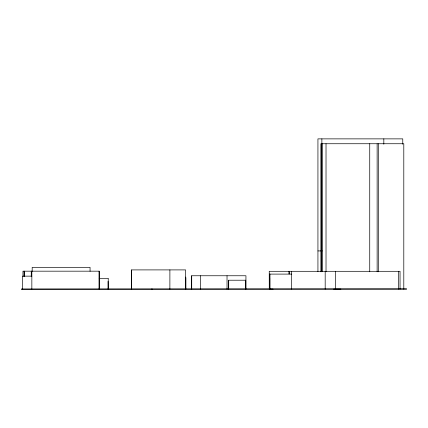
<?xml version="1.0" encoding="UTF-8"?>
<svg xmlns="http://www.w3.org/2000/svg" width="428" height="428" viewBox="0 0 428 428"><rect width="100%" height="100%" fill="white"/><g stroke="black" fill="none" stroke-linecap="round" stroke-linejoin="round"><path stroke-width="0.64" d="M273.053 289.114L269.736 289.13L269.736 278.13M333.631 289.114L340.875 289.114M317.934 250.926L322.198 250.926M291.661 274.102L269.581 274.102L269.581 289.13M31.843 276.14L22.614 276.14L22.614 289.002M185.795 277.034L185.789 289.13L185.789 277.922M99.178 278.687L108.257 278.687M108.059 281.362L108.086 289.13M151.223 289.114L152.523 289.13M403.797 289.13L403.797 143.738L320.866 143.738L320.866 271.791M402.764 144.215L402.764 138.87L317.934 138.87L317.934 271.652M400.041 289.13L400.041 271.304L269.239 271.304L269.271 289.13M398.639 271.304L398.639 289.13M383.825 138.87L383.825 144.215M378.304 143.738L378.304 271.791M377.127 143.738L377.127 271.791M369.739 143.738L369.739 271.791M335.589 271.304L335.589 289.13M326.024 143.738L326.024 271.791M325.184 271.304L325.184 289.13M321.958 143.738L321.958 271.791M321.872 138.87L321.872 271.764L321.84 143.738M291.388 271.304L291.388 289.13M289.168 271.304L289.168 273.941M289.082 271.304L289.082 273.941M269.972 274.102L269.972 289.13M269.645 274.102L269.645 289.13M269.442 289.13L269.442 278.43L269.367 289.13M245.907 289.13L245.945 275.76L191.626 275.76L191.626 289.13M245.736 289.13L245.736 280.217L228.675 280.217L228.675 289.13M245.709 280.217L245.709 289.13M228.713 280.217L228.713 289.13M227.027 275.76L227.027 289.13M200.566 275.76L200.577 289.13M191.717 275.76L191.717 289.13M185.586 289.13L185.602 269.902L131.551 269.902L131.562 289.13M169.895 269.902L169.879 289.13M131.621 269.902L131.621 289.13M108.236 278.687L108.257 289.13M99.237 289.002L99.237 271.175L22.962 271.175L22.962 276.456M99.098 271.175L99.098 289.002M90.062 271.288L90.062 267.356L32.18 267.356L32.18 271.288M31.843 271.175L31.843 289.002M31.565 271.175L31.565 276.456M31.249 271.175L31.249 276.456M24.332 271.175L24.332 276.456M24.054 271.175L24.054 276.456M406.6 289.002L21.4 289.13L406.6 289.002"/></g></svg>
